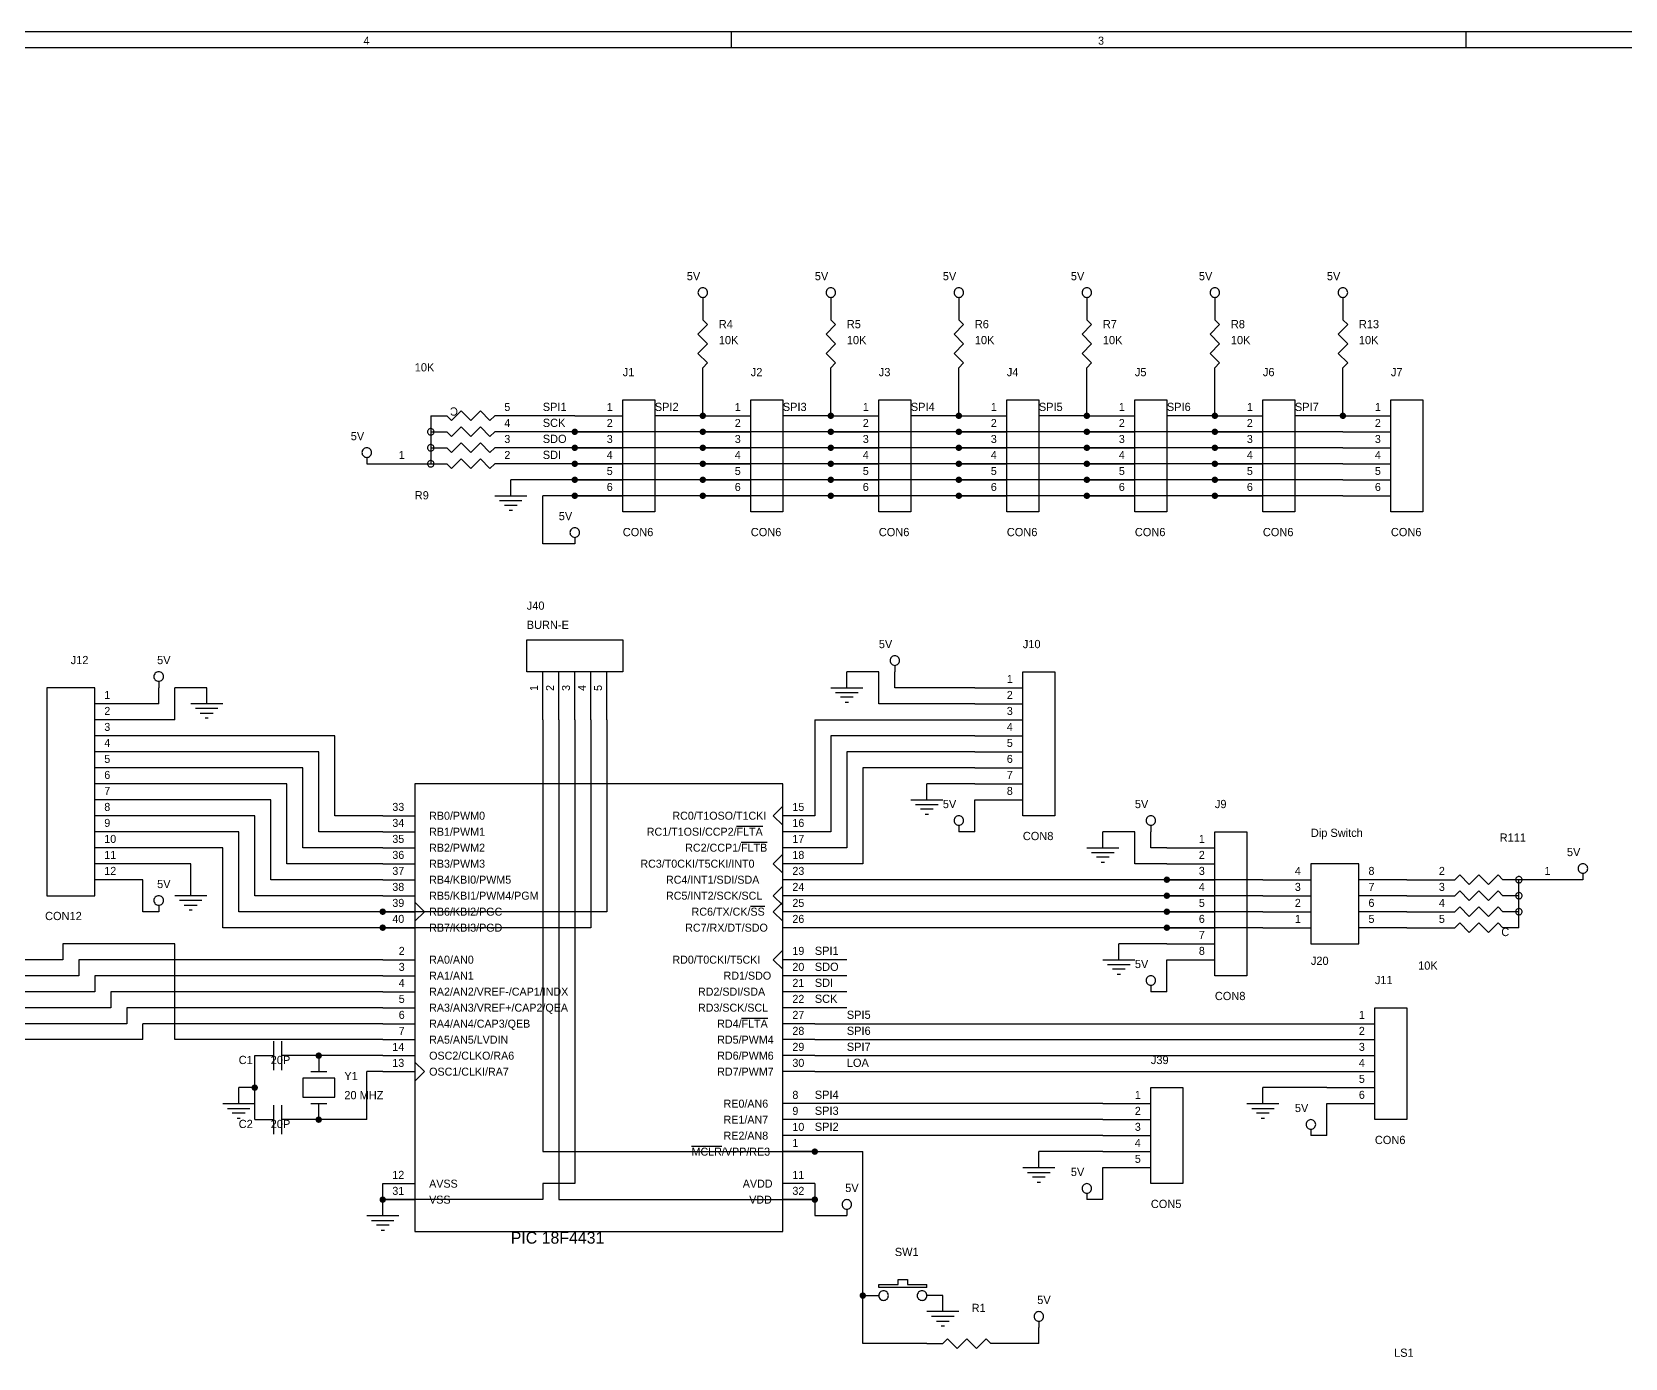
# Model space of a CAD drawing. Extents: x -3 to 591, y 3 to 422.
# Drawn here: x 127.2 to 380.1, y 211.8 to 422.4 of the extents above; entities that cross this region are included whole.
import ezdxf

# ---------------------------------------------------------------- set-up
doc = ezdxf.new("R2010")
doc.units = 0

msp = doc.modelspace()

# ---------------------------------------------------------------- linework, layer by layer
at = {"layer": 'PARTS'}
for p, q in [((233.68, 379.222), (233.68, 376.682)), ((254, 379.222), (254, 376.682)), ((274.32, 379.222), (274.32, 376.682)), ((294.64, 379.222), (294.64, 376.682)), ((314.96, 379.222), (314.96, 376.682)), ((335.28, 379.222), (335.28, 376.682)), ((233.68, 366.522), (233.68, 369.062)), ((254, 366.522), (254, 369.062)), ((274.32, 366.522), (274.32, 369.062)), ((294.64, 366.522), (294.64, 369.062)), ((314.96, 366.522), (314.96, 369.062)), ((335.28, 366.522), (335.28, 369.062)), ((208.28, 361.442), (200.66, 361.442)), ((213.36, 361.442), (220.98, 361.442)), ((233.68, 361.442), (241.3, 361.442)), ((254, 361.442), (261.62, 361.442)), ((274.32, 361.442), (281.94, 361.442)), ((294.64, 361.442), (302.26, 361.442)), ((314.96, 361.442), (322.58, 361.442)), ((335.28, 361.442), (342.9, 361.442)), ((208.28, 358.902), (200.66, 358.902)), ((213.36, 358.902), (220.98, 358.902)), ((233.68, 358.902), (241.3, 358.902)), ((254, 358.902), (261.62, 358.902)), ((274.32, 358.902), (281.94, 358.902)), ((294.64, 358.902), (302.26, 358.902)), ((314.96, 358.902), (322.58, 358.902)), ((335.28, 358.902), (342.9, 358.902)), ((208.28, 356.362), (200.66, 356.362)), ((213.36, 356.362), (220.98, 356.362)), ((233.68, 356.362), (241.3, 356.362)), ((254, 356.362), (261.62, 356.362)), ((274.32, 356.362), (281.94, 356.362)), ((294.64, 356.362), (302.26, 356.362)), ((314.96, 356.362), (322.58, 356.362)), ((335.28, 356.362), (342.9, 356.362)), ((180.34, 353.822), (187.96, 353.822)), ((208.28, 353.822), (200.66, 353.822)), ((213.36, 353.822), (220.98, 353.822)), ((233.68, 353.822), (241.3, 353.822)), ((254, 353.822), (261.62, 353.822)), ((274.32, 353.822), (281.94, 353.822)), ((294.64, 353.822), (302.26, 353.822)), ((314.96, 353.822), (322.58, 353.822)), ((335.28, 353.822), (342.9, 353.822)), ((213.36, 351.282), (220.98, 351.282)), ((233.68, 351.282), (241.3, 351.282)), ((254, 351.282), (261.62, 351.282)), ((274.32, 351.282), (281.94, 351.282)), ((294.64, 351.282), (302.26, 351.282)), ((314.96, 351.282), (322.58, 351.282)), ((335.28, 351.282), (342.9, 351.282)), ((213.36, 348.742), (220.98, 348.742)), ((233.68, 348.742), (241.3, 348.742)), ((254, 348.742), (261.62, 348.742)), ((274.32, 348.742), (281.94, 348.742)), ((294.64, 348.742), (302.26, 348.742)), ((314.96, 348.742), (322.58, 348.742)), ((335.28, 348.742), (342.9, 348.742)), ((208.28, 313.182), (208.28, 320.802)), ((210.82, 313.182), (210.82, 320.802)), ((213.36, 313.182), (213.36, 320.802)), ((215.9, 313.182), (215.9, 320.802)), ((218.44, 313.182), (218.44, 320.802)), ((276.86, 318.262), (284.48, 318.262)), ((144.78, 315.722), (137.16, 315.722)), ((276.86, 315.722), (284.48, 315.722)), ((144.78, 313.182), (137.16, 313.182)), ((276.86, 313.182), (284.48, 313.182)), ((144.78, 310.642), (137.16, 310.642)), ((276.86, 310.642), (284.48, 310.642)), ((144.78, 308.102), (137.16, 308.102)), ((276.86, 308.102), (284.48, 308.102)), ((144.78, 305.562), (137.16, 305.562)), ((276.86, 305.562), (284.48, 305.562)), ((144.78, 303.022), (137.16, 303.022)), ((276.86, 303.022), (284.48, 303.022)), ((144.78, 300.482), (137.16, 300.482)), ((246.38, 299.466), (244.856, 297.942)), ((276.86, 300.482), (284.48, 300.482)), ((144.78, 297.942), (137.16, 297.942)), ((182.88, 297.942), (187.96, 297.942)), ((244.856, 297.942), (246.38, 296.418)), ((251.46, 297.942), (246.38, 297.942)), ((144.78, 295.402), (137.16, 295.402)), ((182.88, 295.402), (187.96, 295.402)), ((251.46, 295.402), (246.38, 295.402)), ((144.78, 292.862), (137.16, 292.862)), ((182.88, 292.862), (187.96, 292.862)), ((246.38, 291.846), (244.856, 290.322)), ((251.46, 292.862), (246.38, 292.862)), ((307.34, 292.862), (314.96, 292.862)), ((144.78, 290.322), (137.16, 290.322)), ((182.88, 290.322), (187.96, 290.322)), ((244.856, 290.322), (246.38, 288.798)), ((251.46, 290.322), (246.38, 290.322)), ((307.34, 290.322), (314.96, 290.322)), ((144.78, 287.782), (137.16, 287.782)), ((182.88, 287.782), (187.96, 287.782)), ((246.38, 286.766), (244.856, 285.242)), ((251.46, 287.782), (246.38, 287.782)), ((307.34, 287.782), (314.96, 287.782)), ((322.58, 287.782), (330.2, 287.782)), ((345.44, 287.782), (337.82, 287.782)), ((345.44, 287.782), (353.06, 287.782)), ((373.38, 287.782), (365.76, 287.782)), ((182.88, 285.242), (187.96, 285.242)), ((187.96, 284.226), (189.484, 282.702)), ((244.856, 285.242), (246.38, 283.718)), ((246.38, 284.226), (244.856, 282.702)), ((251.46, 285.242), (246.38, 285.242)), ((307.34, 285.242), (314.96, 285.242)), ((322.58, 285.242), (330.2, 285.242)), ((345.44, 285.242), (337.82, 285.242)), ((345.44, 285.242), (353.06, 285.242)), ((182.88, 282.702), (187.96, 282.702)), ((189.484, 282.702), (187.96, 281.178)), ((244.856, 282.702), (246.38, 281.178)), ((251.46, 282.702), (246.38, 282.702)), ((307.34, 282.702), (314.96, 282.702)), ((322.58, 282.702), (330.2, 282.702)), ((345.44, 282.702), (337.82, 282.702)), ((345.44, 282.702), (353.06, 282.702)), ((182.88, 280.162), (187.96, 280.162)), ((251.46, 280.162), (246.38, 280.162)), ((307.34, 280.162), (314.96, 280.162)), ((322.58, 280.162), (330.2, 280.162)), ((345.44, 280.162), (337.82, 280.162)), ((345.44, 280.162), (353.06, 280.162)), ((246.38, 276.606), (244.856, 275.082)), ((307.34, 277.622), (314.96, 277.622)), ((182.88, 275.082), (187.96, 275.082)), ((244.856, 275.082), (246.38, 273.558)), ((251.46, 275.082), (246.38, 275.082)), ((307.34, 275.082), (314.96, 275.082)), ((182.88, 272.542), (187.96, 272.542)), ((251.46, 272.542), (246.38, 272.542)), ((182.88, 270.002), (187.96, 270.002)), ((251.46, 270.002), (246.38, 270.002)), ((182.88, 267.462), (187.96, 267.462)), ((251.46, 267.462), (246.38, 267.462)), ((182.88, 264.922), (187.96, 264.922)), ((251.46, 264.922), (246.38, 264.922)), ((332.74, 264.922), (340.36, 264.922)), ((182.88, 262.382), (187.96, 262.382)), ((251.46, 262.382), (246.38, 262.382)), ((332.74, 262.382), (340.36, 262.382)), ((162.56, 259.842), (165.1, 259.842)), ((170.18, 259.842), (167.64, 259.842)), ((172.72, 259.842), (172.72, 257.302)), ((182.88, 259.842), (187.96, 259.842)), ((187.96, 258.826), (189.484, 257.302)), ((251.46, 259.842), (246.38, 259.842)), ((332.74, 259.842), (340.36, 259.842)), ((182.88, 257.302), (187.96, 257.302)), ((189.484, 257.302), (187.96, 255.778)), ((251.46, 257.302), (246.38, 257.302)), ((332.74, 257.302), (340.36, 257.302)), ((332.74, 254.762), (340.36, 254.762)), ((172.72, 249.682), (172.72, 252.222)), ((251.46, 252.222), (246.38, 252.222)), ((297.18, 252.222), (304.8, 252.222)), ((332.74, 252.222), (340.36, 252.222)), ((162.56, 249.682), (165.1, 249.682)), ((170.18, 249.682), (167.64, 249.682)), ((251.46, 249.682), (246.38, 249.682)), ((297.18, 249.682), (304.8, 249.682)), ((251.46, 247.142), (246.38, 247.142)), ((297.18, 247.142), (304.8, 247.142)), ((251.46, 244.602), (246.38, 244.602)), ((297.18, 244.602), (304.8, 244.602)), ((297.18, 242.062), (304.8, 242.062)), ((182.88, 239.522), (187.96, 239.522)), ((251.46, 239.522), (246.38, 239.522)), ((182.88, 236.982), (187.96, 236.982)), ((251.46, 236.982), (246.38, 236.982)), ((259.08, 221.742), (261.62, 221.742)), ((271.78, 221.742), (269.24, 221.742)), ((269.24, 214.122), (271.78, 214.122)), ((281.94, 214.122), (279.4, 214.122))]:
    msp.add_line(p, q, dxfattribs=at)
for points in [[(234.442, 381, 0.0985), (234.384, 381.2916, 0.0985), (234.2188, 381.5388, 0.0985), (233.9716, 381.704, 0.0985), (233.68, 381.762, 0.0985), (233.3884, 381.704, 0.0985), (233.1412, 381.5388, 0.0985), (232.976, 381.2916, 0.0985), (232.918, 381, 0.0985), (232.976, 380.7084, 0.0985), (233.1412, 380.4612, 0.0985), (233.3884, 380.296, 0.0985), (233.68, 380.238, 0.0985), (233.9716, 380.296, 0.0985), (234.2188, 380.4612, 0.0985), (234.384, 380.7084, 0.0985)], [(254.762, 381, 0.0985), (254.704, 381.2916, 0.0985), (254.5388, 381.5388, 0.0985), (254.2916, 381.704, 0.0985), (254, 381.762, 0.0985), (253.7084, 381.704, 0.0985), (253.4612, 381.5388, 0.0985), (253.296, 381.2916, 0.0985), (253.238, 381, 0.0985), (253.296, 380.7084, 0.0985), (253.4612, 380.4612, 0.0985), (253.7084, 380.296, 0.0985), (254, 380.238, 0.0985), (254.2916, 380.296, 0.0985), (254.5388, 380.4612, 0.0985), (254.704, 380.7084, 0.0985)], [(275.082, 381, 0.0985), (275.024, 381.2916, 0.0985), (274.8588, 381.5388, 0.0985), (274.6116, 381.704, 0.0985), (274.32, 381.762, 0.0985), (274.0284, 381.704, 0.0985), (273.7812, 381.5388, 0.0985), (273.616, 381.2916, 0.0985), (273.558, 381, 0.0985), (273.616, 380.7084, 0.0985), (273.7812, 380.4612, 0.0985), (274.0284, 380.296, 0.0985), (274.32, 380.238, 0.0985), (274.6116, 380.296, 0.0985), (274.8588, 380.4612, 0.0985), (275.024, 380.7084, 0.0985)], [(295.402, 381, 0.0985), (295.344, 381.2916, 0.0985), (295.1788, 381.5388, 0.0985), (294.9316, 381.704, 0.0985), (294.64, 381.762, 0.0985), (294.3484, 381.704, 0.0985), (294.1012, 381.5388, 0.0985), (293.936, 381.2916, 0.0985), (293.878, 381, 0.0985), (293.936, 380.7084, 0.0985), (294.1012, 380.4612, 0.0985), (294.3484, 380.296, 0.0985), (294.64, 380.238, 0.0985), (294.9316, 380.296, 0.0985), (295.1788, 380.4612, 0.0985), (295.344, 380.7084, 0.0985)], [(315.722, 381, 0.0985), (315.664, 381.2916, 0.0985), (315.4988, 381.5388, 0.0985), (315.2516, 381.704, 0.0985), (314.96, 381.762, 0.0985), (314.6684, 381.704, 0.0985), (314.4212, 381.5388, 0.0985), (314.256, 381.2916, 0.0985), (314.198, 381, 0.0985), (314.256, 380.7084, 0.0985), (314.4212, 380.4612, 0.0985), (314.6684, 380.296, 0.0985), (314.96, 380.238, 0.0985), (315.2516, 380.296, 0.0985), (315.4988, 380.4612, 0.0985), (315.664, 380.7084, 0.0985)], [(336.042, 381, 0.0985), (335.984, 381.2916, 0.0985), (335.8188, 381.5388, 0.0985), (335.5716, 381.704, 0.0985), (335.28, 381.762, 0.0985), (334.9884, 381.704, 0.0985), (334.7412, 381.5388, 0.0985), (334.576, 381.2916, 0.0985), (334.518, 381, 0.0985), (334.576, 380.7084, 0.0985), (334.7412, 380.4612, 0.0985), (334.9884, 380.296, 0.0985), (335.28, 380.238, 0.0985), (335.5716, 380.296, 0.0985), (335.8188, 380.4612, 0.0985), (335.984, 380.7084, 0.0985)], [(191.008, 358.902, 0.0985), (190.9693, 359.0964, 0.0985), (190.8592, 359.2612, 0.0985), (190.6944, 359.3713, 0.0985), (190.5, 359.41, 0.0985), (190.3056, 359.3713, 0.0985), (190.1408, 359.2612, 0.0985), (190.0307, 359.0964, 0.0985), (189.992, 358.902, 0.0985), (190.0307, 358.7076, 0.0985), (190.1408, 358.5428, 0.0985), (190.3056, 358.4327, 0.0985), (190.5, 358.394, 0.0985), (190.6944, 358.4327, 0.0985), (190.8592, 358.5428, 0.0985), (190.9693, 358.7076, 0.0985)], [(191.008, 356.362, 0.0985), (190.9693, 356.5564, 0.0985), (190.8592, 356.7212, 0.0985), (190.6944, 356.8313, 0.0985), (190.5, 356.87, 0.0985), (190.3056, 356.8313, 0.0985), (190.1408, 356.7212, 0.0985), (190.0307, 356.5564, 0.0985), (189.992, 356.362, 0.0985), (190.0307, 356.1676, 0.0985), (190.1408, 356.0028, 0.0985), (190.3056, 355.8927, 0.0985), (190.5, 355.854, 0.0985), (190.6944, 355.8927, 0.0985), (190.8592, 356.0028, 0.0985), (190.9693, 356.1676, 0.0985)], [(181.102, 355.6, 0.0985), (181.044, 355.8916, 0.0985), (180.8788, 356.1388, 0.0985), (180.6316, 356.304, 0.0985), (180.34, 356.362, 0.0985), (180.0484, 356.304, 0.0985), (179.8012, 356.1388, 0.0985), (179.636, 355.8916, 0.0985), (179.578, 355.6, 0.0985), (179.636, 355.3084, 0.0985), (179.8012, 355.0612, 0.0985), (180.0484, 354.896, 0.0985), (180.34, 354.838, 0.0985), (180.6316, 354.896, 0.0985), (180.8788, 355.0612, 0.0985), (181.044, 355.3084, 0.0985)], [(191.008, 353.822, 0.0985), (190.9693, 354.0164, 0.0985), (190.8592, 354.1812, 0.0985), (190.6944, 354.2913, 0.0985), (190.5, 354.33, 0.0985), (190.3056, 354.2913, 0.0985), (190.1408, 354.1812, 0.0985), (190.0307, 354.0164, 0.0985), (189.992, 353.822, 0.0985), (190.0307, 353.6276, 0.0985), (190.1408, 353.4628, 0.0985), (190.3056, 353.3527, 0.0985), (190.5, 353.314, 0.0985), (190.6944, 353.3527, 0.0985), (190.8592, 353.4628, 0.0985), (190.9693, 353.6276, 0.0985)], [(214.122, 342.9, 0.0985), (214.064, 343.1916, 0.0985), (213.8988, 343.4388, 0.0985), (213.6516, 343.604, 0.0985), (213.36, 343.662, 0.0985), (213.0684, 343.604, 0.0985), (212.8212, 343.4388, 0.0985), (212.656, 343.1916, 0.0985), (212.598, 342.9, 0.0985), (212.656, 342.6084, 0.0985), (212.8212, 342.3612, 0.0985), (213.0684, 342.196, 0.0985), (213.36, 342.138, 0.0985), (213.6516, 342.196, 0.0985), (213.8988, 342.3612, 0.0985), (214.064, 342.6084, 0.0985)], [(264.922, 322.58, 0.0985), (264.864, 322.8716, 0.0985), (264.6988, 323.1188, 0.0985), (264.4516, 323.284, 0.0985), (264.16, 323.342, 0.0985), (263.8684, 323.284, 0.0985), (263.6212, 323.1188, 0.0985), (263.456, 322.8716, 0.0985), (263.398, 322.58, 0.0985), (263.456, 322.2884, 0.0985), (263.6212, 322.0412, 0.0985), (263.8684, 321.876, 0.0985), (264.16, 321.818, 0.0985), (264.4516, 321.876, 0.0985), (264.6988, 322.0412, 0.0985), (264.864, 322.2884, 0.0985)], [(148.082, 320.04, 0.0985), (148.024, 320.3316, 0.0985), (147.8588, 320.5788, 0.0985), (147.6116, 320.744, 0.0985), (147.32, 320.802, 0.0985), (147.0284, 320.744, 0.0985), (146.7812, 320.5788, 0.0985), (146.616, 320.3316, 0.0985), (146.558, 320.04, 0.0985), (146.616, 319.7484, 0.0985), (146.7812, 319.5012, 0.0985), (147.0284, 319.336, 0.0985), (147.32, 319.278, 0.0985), (147.6116, 319.336, 0.0985), (147.8588, 319.5012, 0.0985), (148.024, 319.7484, 0.0985)], [(275.082, 297.18, 0.0985), (275.024, 297.4716, 0.0985), (274.8588, 297.7188, 0.0985), (274.6116, 297.884, 0.0985), (274.32, 297.942, 0.0985), (274.0284, 297.884, 0.0985), (273.7812, 297.7188, 0.0985), (273.616, 297.4716, 0.0985), (273.558, 297.18, 0.0985), (273.616, 296.8884, 0.0985), (273.7812, 296.6412, 0.0985), (274.0284, 296.476, 0.0985), (274.32, 296.418, 0.0985), (274.6116, 296.476, 0.0985), (274.8588, 296.6412, 0.0985), (275.024, 296.8884, 0.0985)], [(305.562, 297.18, 0.0985), (305.504, 297.4716, 0.0985), (305.3388, 297.7188, 0.0985), (305.0916, 297.884, 0.0985), (304.8, 297.942, 0.0985), (304.5084, 297.884, 0.0985), (304.2612, 297.7188, 0.0985), (304.096, 297.4716, 0.0985), (304.038, 297.18, 0.0985), (304.096, 296.8884, 0.0985), (304.2612, 296.6412, 0.0985), (304.5084, 296.476, 0.0985), (304.8, 296.418, 0.0985), (305.0916, 296.476, 0.0985), (305.3388, 296.6412, 0.0985), (305.504, 296.8884, 0.0985)], [(374.142, 289.56, 0.0985), (374.084, 289.8516, 0.0985), (373.9188, 290.0988, 0.0985), (373.6716, 290.264, 0.0985), (373.38, 290.322, 0.0985), (373.0884, 290.264, 0.0985), (372.8412, 290.0988, 0.0985), (372.676, 289.8516, 0.0985), (372.618, 289.56, 0.0985), (372.676, 289.2684, 0.0985), (372.8412, 289.0212, 0.0985), (373.0884, 288.856, 0.0985), (373.38, 288.798, 0.0985), (373.6716, 288.856, 0.0985), (373.9188, 289.0212, 0.0985), (374.084, 289.2684, 0.0985)], [(363.728, 287.782, 0.0985), (363.6893, 287.9764, 0.0985), (363.5792, 288.1412, 0.0985), (363.4144, 288.2513, 0.0985), (363.22, 288.29, 0.0985), (363.0256, 288.2513, 0.0985), (362.8608, 288.1412, 0.0985), (362.7507, 287.9764, 0.0985), (362.712, 287.782, 0.0985), (362.7507, 287.5876, 0.0985), (362.8608, 287.4228, 0.0985), (363.0256, 287.3127, 0.0985), (363.22, 287.274, 0.0985), (363.4144, 287.3127, 0.0985), (363.5792, 287.4228, 0.0985), (363.6893, 287.5876, 0.0985)], [(148.082, 284.48, 0.0985), (148.024, 284.7716, 0.0985), (147.8588, 285.0188, 0.0985), (147.6116, 285.184, 0.0985), (147.32, 285.242, 0.0985), (147.0284, 285.184, 0.0985), (146.7812, 285.0188, 0.0985), (146.616, 284.7716, 0.0985), (146.558, 284.48, 0.0985), (146.616, 284.1884, 0.0985), (146.7812, 283.9412, 0.0985), (147.0284, 283.776, 0.0985), (147.32, 283.718, 0.0985), (147.6116, 283.776, 0.0985), (147.8588, 283.9412, 0.0985), (148.024, 284.1884, 0.0985)], [(363.728, 285.242, 0.0985), (363.6893, 285.4364, 0.0985), (363.5792, 285.6012, 0.0985), (363.4144, 285.7113, 0.0985), (363.22, 285.75, 0.0985), (363.0256, 285.7113, 0.0985), (362.8608, 285.6012, 0.0985), (362.7507, 285.4364, 0.0985), (362.712, 285.242, 0.0985), (362.7507, 285.0476, 0.0985), (362.8608, 284.8828, 0.0985), (363.0256, 284.7727, 0.0985), (363.22, 284.734, 0.0985), (363.4144, 284.7727, 0.0985), (363.5792, 284.8828, 0.0985), (363.6893, 285.0476, 0.0985)], [(363.728, 282.702, 0.0985), (363.6893, 282.8964, 0.0985), (363.5792, 283.0612, 0.0985), (363.4144, 283.1713, 0.0985), (363.22, 283.21, 0.0985), (363.0256, 283.1713, 0.0985), (362.8608, 283.0612, 0.0985), (362.7507, 282.8964, 0.0985), (362.712, 282.702, 0.0985), (362.7507, 282.5076, 0.0985), (362.8608, 282.3428, 0.0985), (363.0256, 282.2327, 0.0985), (363.22, 282.194, 0.0985), (363.4144, 282.2327, 0.0985), (363.5792, 282.3428, 0.0985), (363.6893, 282.5076, 0.0985)], [(305.562, 271.78, 0.0985), (305.504, 272.0716, 0.0985), (305.3388, 272.3188, 0.0985), (305.0916, 272.484, 0.0985), (304.8, 272.542, 0.0985), (304.5084, 272.484, 0.0985), (304.2612, 272.3188, 0.0985), (304.096, 272.0716, 0.0985), (304.038, 271.78, 0.0985), (304.096, 271.4884, 0.0985), (304.2612, 271.2412, 0.0985), (304.5084, 271.076, 0.0985), (304.8, 271.018, 0.0985), (305.0916, 271.076, 0.0985), (305.3388, 271.2412, 0.0985), (305.504, 271.4884, 0.0985)], [(330.962, 248.92, 0.0985), (330.904, 249.2116, 0.0985), (330.7388, 249.4588, 0.0985), (330.4916, 249.624, 0.0985), (330.2, 249.682, 0.0985), (329.9084, 249.624, 0.0985), (329.6612, 249.4588, 0.0985), (329.496, 249.2116, 0.0985), (329.438, 248.92, 0.0985), (329.496, 248.6284, 0.0985), (329.6612, 248.3812, 0.0985), (329.9084, 248.216, 0.0985), (330.2, 248.158, 0.0985), (330.4916, 248.216, 0.0985), (330.7388, 248.3812, 0.0985), (330.904, 248.6284, 0.0985)], [(295.402, 238.76, 0.0985), (295.344, 239.0516, 0.0985), (295.1788, 239.2988, 0.0985), (294.9316, 239.464, 0.0985), (294.64, 239.522, 0.0985), (294.3484, 239.464, 0.0985), (294.1012, 239.2988, 0.0985), (293.936, 239.0516, 0.0985), (293.878, 238.76, 0.0985), (293.936, 238.4684, 0.0985), (294.1012, 238.2212, 0.0985), (294.3484, 238.056, 0.0985), (294.64, 237.998, 0.0985), (294.9316, 238.056, 0.0985), (295.1788, 238.2212, 0.0985), (295.344, 238.4684, 0.0985)], [(257.302, 236.22, 0.0985), (257.244, 236.5116, 0.0985), (257.0788, 236.7588, 0.0985), (256.8316, 236.924, 0.0985), (256.54, 236.982, 0.0985), (256.2484, 236.924, 0.0985), (256.0012, 236.7588, 0.0985), (255.836, 236.5116, 0.0985), (255.778, 236.22, 0.0985), (255.836, 235.9284, 0.0985), (256.0012, 235.6812, 0.0985), (256.2484, 235.516, 0.0985), (256.54, 235.458, 0.0985), (256.8316, 235.516, 0.0985), (257.0788, 235.6812, 0.0985), (257.244, 235.9284, 0.0985)], [(263.144, 221.742, 0.0985), (263.086, 222.0336, 0.0985), (262.9208, 222.2808, 0.0985), (262.6736, 222.446, 0.0985), (262.382, 222.504, 0.0985), (262.0904, 222.446, 0.0985), (261.8432, 222.2808, 0.0985), (261.678, 222.0336, 0.0985), (261.62, 221.742, 0.0985), (261.678, 221.4504, 0.0985), (261.8432, 221.2032, 0.0985), (262.0904, 221.038, 0.0985), (262.382, 220.98, 0.0985), (262.6736, 221.038, 0.0985), (262.9208, 221.2032, 0.0985), (263.086, 221.4504, 0.0985)], [(269.24, 221.742, 0.0985), (269.182, 222.0336, 0.0985), (269.0168, 222.2808, 0.0985), (268.7696, 222.446, 0.0985), (268.478, 222.504, 0.0985), (268.1864, 222.446, 0.0985), (267.9392, 222.2808, 0.0985), (267.774, 222.0336, 0.0985), (267.716, 221.742, 0.0985), (267.774, 221.4504, 0.0985), (267.9392, 221.2032, 0.0985), (268.1864, 221.038, 0.0985), (268.478, 220.98, 0.0985), (268.7696, 221.038, 0.0985), (269.0168, 221.2032, 0.0985), (269.182, 221.4504, 0.0985)], [(287.782, 218.44, 0.0985), (287.724, 218.7316, 0.0985), (287.5588, 218.9788, 0.0985), (287.3116, 219.144, 0.0985), (287.02, 219.202, 0.0985), (286.7284, 219.144, 0.0985), (286.4812, 218.9788, 0.0985), (286.316, 218.7316, 0.0985), (286.258, 218.44, 0.0985), (286.316, 218.1484, 0.0985), (286.4812, 217.9012, 0.0985), (286.7284, 217.736, 0.0985), (287.02, 217.678, 0.0985), (287.3116, 217.736, 0.0985), (287.5588, 217.9012, 0.0985), (287.724, 218.1484, 0.0985)]]:
    msp.add_lwpolyline(points, format="xyb", close=True, dxfattribs=at)
for points in [[(233.68, 380.238), (233.68, 379.222)], [(254, 380.238), (254, 379.222)], [(274.32, 380.238), (274.32, 379.222)], [(294.64, 380.238), (294.64, 379.222)], [(314.96, 380.238), (314.96, 379.222)], [(335.28, 380.238), (335.28, 379.222)], [(234.442, 375.92), (232.918, 374.396)], [(232.918, 374.396), (234.442, 372.872)], [(233.68, 376.682), (234.442, 375.92)], [(254.762, 375.92), (253.238, 374.396)], [(253.238, 374.396), (254.762, 372.872)], [(254, 376.682), (254.762, 375.92)], [(275.082, 375.92), (273.558, 374.396)], [(273.558, 374.396), (275.082, 372.872)], [(274.32, 376.682), (275.082, 375.92)], [(295.402, 375.92), (293.878, 374.396)], [(293.878, 374.396), (295.402, 372.872)], [(294.64, 376.682), (295.402, 375.92)], [(315.722, 375.92), (314.198, 374.396)], [(314.198, 374.396), (315.722, 372.872)], [(314.96, 376.682), (315.722, 375.92)], [(336.042, 375.92), (334.518, 374.396)], [(334.518, 374.396), (336.042, 372.872)], [(335.28, 376.682), (336.042, 375.92)], [(234.442, 372.872), (232.918, 371.348)], [(254.762, 372.872), (253.238, 371.348)], [(275.082, 372.872), (273.558, 371.348)], [(295.402, 372.872), (293.878, 371.348)], [(315.722, 372.872), (314.198, 371.348)], [(336.042, 372.872), (334.518, 371.348)], [(232.918, 371.348), (234.442, 369.824)], [(234.442, 369.824), (233.68, 369.062)], [(253.238, 371.348), (254.762, 369.824)], [(254.762, 369.824), (254, 369.062)], [(273.558, 371.348), (275.082, 369.824)], [(275.082, 369.824), (274.32, 369.062)], [(293.878, 371.348), (295.402, 369.824)], [(295.402, 369.824), (294.64, 369.062)], [(314.198, 371.348), (315.722, 369.824)], [(315.722, 369.824), (314.96, 369.062)], [(334.518, 371.348), (336.042, 369.824)], [(336.042, 369.824), (335.28, 369.062)], [(193.802, 360.68), (195.326, 362.204)], [(195.326, 362.204), (196.85, 360.68)], [(196.85, 360.68), (198.374, 362.204)], [(198.374, 362.204), (199.898, 360.68)], [(190.5, 361.442), (193.04, 361.442)], [(190.5, 361.442), (190.5, 353.822)], [(193.04, 361.442), (193.802, 360.68)], [(193.802, 358.14), (195.326, 359.664)], [(195.326, 359.664), (196.85, 358.14)], [(196.85, 358.14), (198.374, 359.664)], [(198.374, 359.664), (199.898, 358.14)], [(199.898, 360.68), (200.66, 361.442)], [(190.5, 358.902), (193.04, 358.902)], [(193.04, 358.902), (193.802, 358.14)], [(193.802, 355.6), (195.326, 357.124)], [(195.326, 357.124), (196.85, 355.6)], [(196.85, 355.6), (198.374, 357.124)], [(198.374, 357.124), (199.898, 355.6)], [(199.898, 358.14), (200.66, 358.902)], [(180.34, 354.838), (180.34, 353.822)], [(190.5, 356.362), (193.04, 356.362)], [(193.04, 356.362), (193.802, 355.6)], [(193.802, 353.06), (195.326, 354.584)], [(195.326, 354.584), (196.85, 353.06)], [(196.85, 353.06), (198.374, 354.584)], [(198.374, 354.584), (199.898, 353.06)], [(199.898, 355.6), (200.66, 356.362)], [(187.96, 353.822), (190.5, 353.822)], [(190.5, 353.822), (193.04, 353.822)], [(193.04, 353.822), (193.802, 353.06)], [(199.898, 353.06), (200.66, 353.822)], [(200.66, 348.742), (205.74, 348.742)], [(201.422, 347.98), (204.978, 347.98)], [(204.216, 347.218), (202.184, 347.218)], [(202.946, 346.456), (203.454, 346.456)], [(213.36, 342.138), (213.36, 341.122)], [(264.16, 321.818), (264.16, 320.802)], [(147.32, 319.278), (147.32, 318.262)], [(254, 318.262), (259.08, 318.262)], [(254.762, 317.5), (258.318, 317.5)], [(257.556, 316.738), (255.524, 316.738)], [(157.48, 315.722), (152.4, 315.722)], [(156.718, 314.96), (153.162, 314.96)], [(153.924, 314.198), (155.956, 314.198)], [(256.286, 315.976), (256.794, 315.976)], [(155.194, 313.436), (154.686, 313.436)], [(266.7, 300.482), (271.78, 300.482)], [(267.462, 299.72), (271.018, 299.72)], [(270.256, 298.958), (268.224, 298.958)], [(268.986, 298.196), (269.494, 298.196)], [(274.32, 296.418), (274.32, 295.402)], [(304.8, 296.418), (304.8, 295.402)], [(294.64, 292.862), (299.72, 292.862)], [(295.402, 292.1), (298.958, 292.1)], [(298.196, 291.338), (296.164, 291.338)], [(296.926, 290.576), (297.434, 290.576)], [(353.822, 288.544), (353.06, 287.782)], [(355.346, 287.02), (353.822, 288.544)], [(356.87, 288.544), (355.346, 287.02)], [(358.394, 287.02), (356.87, 288.544)], [(359.918, 288.544), (358.394, 287.02)], [(360.68, 287.782), (359.918, 288.544)], [(373.38, 288.798), (373.38, 287.782)], [(353.822, 286.004), (353.06, 285.242)], [(355.346, 284.48), (353.822, 286.004)], [(356.87, 286.004), (355.346, 284.48)], [(358.394, 284.48), (356.87, 286.004)], [(359.918, 286.004), (358.394, 284.48)], [(360.68, 285.242), (359.918, 286.004)], [(363.22, 287.782), (360.68, 287.782)], [(363.22, 280.162), (363.22, 287.782)], [(365.76, 287.782), (363.22, 287.782)], [(147.32, 283.718), (147.32, 282.702)], [(154.94, 285.242), (149.86, 285.242)], [(154.178, 284.48), (150.622, 284.48)], [(151.384, 283.718), (153.416, 283.718)], [(353.822, 283.464), (353.06, 282.702)], [(355.346, 281.94), (353.822, 283.464)], [(356.87, 283.464), (355.346, 281.94)], [(358.394, 281.94), (356.87, 283.464)], [(359.918, 283.464), (358.394, 281.94)], [(360.68, 282.702), (359.918, 283.464)], [(363.22, 285.242), (360.68, 285.242)], [(152.654, 282.956), (152.146, 282.956)], [(353.822, 280.924), (353.06, 280.162)], [(355.346, 279.4), (353.822, 280.924)], [(356.87, 280.924), (355.346, 279.4)], [(358.394, 279.4), (356.87, 280.924)], [(359.918, 280.924), (358.394, 279.4)], [(360.68, 280.162), (359.918, 280.924)], [(363.22, 282.702), (360.68, 282.702)], [(363.22, 280.162), (360.68, 280.162)], [(297.18, 275.082), (302.26, 275.082)], [(297.942, 274.32), (301.498, 274.32)], [(300.736, 273.558), (298.704, 273.558)], [(299.466, 272.796), (299.974, 272.796)], [(304.8, 271.018), (304.8, 270.002)], [(165.608, 257.556), (165.608, 262.128)], [(166.878, 257.556), (166.878, 262.128)], [(165.1, 259.842), (165.608, 259.842)], [(167.64, 259.842), (166.878, 259.842)], [(175.26, 256.286), (170.18, 256.286)], [(170.18, 256.286), (170.18, 253.238)], [(171.45, 257.302), (173.99, 257.302)], [(175.26, 253.238), (175.26, 256.286)], [(170.18, 253.238), (175.26, 253.238)], [(157.48, 252.222), (162.56, 252.222)], [(158.242, 251.46), (161.798, 251.46)], [(161.036, 250.698), (159.004, 250.698)], [(165.608, 247.396), (165.608, 251.968)], [(166.878, 247.396), (166.878, 251.968)], [(171.45, 252.222), (173.99, 252.222)], [(320.04, 252.222), (325.12, 252.222)], [(320.802, 251.46), (324.358, 251.46)], [(323.596, 250.698), (321.564, 250.698)], [(159.766, 249.936), (160.274, 249.936)], [(165.1, 249.682), (165.608, 249.682)], [(167.64, 249.682), (166.878, 249.682)], [(322.326, 249.936), (322.834, 249.936)], [(330.2, 248.158), (330.2, 247.142)], [(284.48, 242.062), (289.56, 242.062)], [(285.242, 241.3), (288.798, 241.3)], [(288.036, 240.538), (286.004, 240.538)], [(286.766, 239.776), (287.274, 239.776)], [(294.64, 237.998), (294.64, 236.982)], [(256.54, 235.458), (256.54, 234.442)], [(180.34, 234.442), (185.42, 234.442)], [(181.102, 233.68), (184.658, 233.68)], [(183.896, 232.918), (181.864, 232.918)], [(182.626, 232.156), (183.134, 232.156)], [(261.62, 223.012), (261.62, 223.52)], [(261.62, 223.52), (264.668, 223.52)], [(269.24, 223.012), (261.62, 223.012)], [(264.668, 223.52), (264.668, 224.282)], [(264.668, 224.282), (266.192, 224.282)], [(266.192, 224.282), (266.192, 223.52)], [(266.192, 223.52), (269.24, 223.52)], [(269.24, 223.012), (269.24, 223.52)], [(274.32, 219.202), (269.24, 219.202)], [(273.558, 218.44), (270.002, 218.44)], [(270.764, 217.678), (272.796, 217.678)], [(287.02, 217.678), (287.02, 216.662)], [(272.034, 216.916), (271.526, 216.916)], [(272.542, 214.884), (271.78, 214.122)], [(274.066, 213.36), (272.542, 214.884)], [(275.59, 214.884), (274.066, 213.36)], [(277.114, 213.36), (275.59, 214.884)], [(278.638, 214.884), (277.114, 213.36)], [(279.4, 214.122), (278.638, 214.884)]]:
    msp.add_lwpolyline(points, dxfattribs=at)
for points in [[(220.98, 363.982), (226.06, 363.982), (226.06, 346.202), (220.98, 346.202)], [(241.3, 363.982), (246.38, 363.982), (246.38, 346.202), (241.3, 346.202)], [(261.62, 363.982), (266.7, 363.982), (266.7, 346.202), (261.62, 346.202)], [(281.94, 363.982), (287.02, 363.982), (287.02, 346.202), (281.94, 346.202)], [(302.26, 363.982), (307.34, 363.982), (307.34, 346.202), (302.26, 346.202)], [(322.58, 363.982), (327.66, 363.982), (327.66, 346.202), (322.58, 346.202)], [(342.9, 363.982), (347.98, 363.982), (347.98, 346.202), (342.9, 346.202)], [(205.74, 320.802), (205.74, 325.882), (220.98, 325.882), (220.98, 320.802)], [(284.48, 320.802), (289.56, 320.802), (289.56, 297.942), (284.48, 297.942)], [(137.16, 318.262), (129.54, 318.262), (129.54, 285.242), (137.16, 285.242)], [(187.96, 231.902), (246.38, 231.902), (246.38, 303.022), (187.96, 303.022)], [(314.96, 295.402), (320.04, 295.402), (320.04, 272.542), (314.96, 272.542)], [(330.2, 277.622), (337.82, 277.622), (337.82, 290.322), (330.2, 290.322)], [(340.36, 267.462), (345.44, 267.462), (345.44, 249.682), (340.36, 249.682)], [(304.8, 254.762), (309.88, 254.762), (309.88, 239.522), (304.8, 239.522)]]:
    msp.add_lwpolyline(points, close=True, dxfattribs=at)
at = {"layer": 'TITLE'}
for points in [[(-2.54, 2.54), (591.312, 2.54), (591.312, 422.402), (-2.54, 422.402)], [(0, 5.08), (588.772, 5.08), (588.772, 419.862), (0, 419.862)]]:
    msp.add_lwpolyline(points, close=True, dxfattribs=at)
for points in [[(238.252, 419.862), (238.252, 422.402)], [(354.838, 419.862), (354.838, 422.402)]]:
    msp.add_lwpolyline(points, dxfattribs=at)
at = {"layer": 'WIRE'}
for points in [[(233.68, 361.442), (233.68, 366.522)], [(254, 361.442), (254, 366.522)], [(274.32, 361.442), (274.32, 366.522)], [(294.64, 361.442), (294.64, 366.522)], [(314.96, 361.442), (314.96, 366.522)], [(335.28, 361.442), (335.28, 366.522)], [(213.36, 361.442), (208.28, 361.442)], [(233.68, 361.442), (226.06, 361.442)], [(254, 361.442), (246.38, 361.442)], [(274.32, 361.442), (266.7, 361.442)], [(294.64, 361.442), (287.02, 361.442)], [(314.96, 361.442), (307.34, 361.442)], [(335.28, 361.442), (327.66, 361.442)], [(213.36, 358.902), (208.28, 358.902)], [(233.68, 358.902), (213.36, 358.902)], [(254, 358.902), (233.68, 358.902)], [(274.32, 358.902), (254, 358.902)], [(294.64, 358.902), (274.32, 358.902)], [(314.96, 358.902), (294.64, 358.902)], [(335.28, 358.902), (314.96, 358.902)], [(213.36, 356.362), (208.28, 356.362)], [(233.68, 356.362), (213.36, 356.362)], [(254, 356.362), (233.68, 356.362)], [(274.32, 356.362), (254, 356.362)], [(294.64, 356.362), (274.32, 356.362)], [(314.96, 356.362), (294.64, 356.362)], [(335.28, 356.362), (314.96, 356.362)], [(213.36, 353.822), (208.28, 353.822)], [(233.68, 353.822), (213.36, 353.822)], [(254, 353.822), (233.68, 353.822)], [(274.32, 353.822), (254, 353.822)], [(294.64, 353.822), (274.32, 353.822)], [(314.96, 353.822), (294.64, 353.822)], [(335.28, 353.822), (314.96, 353.822)], [(213.36, 351.282), (203.2, 351.282)], [(203.2, 348.742), (203.2, 351.282)], [(233.68, 351.282), (213.36, 351.282)], [(254, 351.282), (233.68, 351.282)], [(274.32, 351.282), (254, 351.282)], [(294.64, 351.282), (274.32, 351.282)], [(314.96, 351.282), (294.64, 351.282)], [(335.28, 351.282), (314.96, 351.282)], [(213.36, 348.742), (208.28, 348.742)], [(208.28, 341.122), (208.28, 348.742)], [(233.68, 348.742), (213.36, 348.742)], [(254, 348.742), (233.68, 348.742)], [(274.32, 348.742), (254, 348.742)], [(294.64, 348.742), (274.32, 348.742)], [(314.96, 348.742), (294.64, 348.742)], [(335.28, 348.742), (314.96, 348.742)], [(213.36, 341.122), (208.28, 341.122)], [(256.54, 318.262), (256.54, 320.802)], [(261.62, 320.802), (256.54, 320.802)], [(261.62, 315.722), (261.62, 320.802)], [(264.16, 318.262), (264.16, 320.802)], [(147.32, 315.722), (147.32, 318.262)], [(154.94, 318.262), (149.86, 318.262)], [(149.86, 313.182), (149.86, 318.262)], [(154.94, 315.722), (154.94, 318.262)], [(276.86, 318.262), (264.16, 318.262)], [(147.32, 315.722), (144.78, 315.722)], [(276.86, 315.722), (261.62, 315.722)], [(149.86, 313.182), (144.78, 313.182)], [(208.28, 313.182), (208.28, 244.602)], [(210.82, 313.182), (210.82, 236.982)], [(213.36, 313.182), (213.36, 239.522)], [(215.9, 313.182), (215.9, 280.162)], [(218.44, 313.182), (218.44, 282.702)], [(251.46, 313.182), (251.46, 297.942)], [(251.46, 313.182), (276.86, 313.182)], [(175.26, 310.642), (144.78, 310.642)], [(175.26, 297.942), (175.26, 310.642)], [(254, 310.642), (254, 295.402)], [(276.86, 310.642), (254, 310.642)], [(172.72, 308.102), (144.78, 308.102)], [(172.72, 295.402), (172.72, 308.102)], [(256.54, 308.102), (256.54, 292.862)], [(276.86, 308.102), (256.54, 308.102)], [(170.18, 305.562), (144.78, 305.562)], [(170.18, 292.862), (170.18, 305.562)], [(259.08, 305.562), (259.08, 290.322)], [(276.86, 305.562), (259.08, 305.562)], [(167.64, 303.022), (144.78, 303.022)], [(167.64, 290.322), (167.64, 303.022)], [(269.24, 300.482), (269.24, 303.022)], [(276.86, 303.022), (269.24, 303.022)], [(165.1, 300.482), (144.78, 300.482)], [(165.1, 287.782), (165.1, 300.482)], [(276.86, 295.402), (276.86, 300.482)], [(162.56, 297.942), (144.78, 297.942)], [(162.56, 285.242), (162.56, 297.942)], [(182.88, 297.942), (175.26, 297.942)], [(160.02, 295.402), (144.78, 295.402)], [(160.02, 282.702), (160.02, 295.402)], [(182.88, 295.402), (172.72, 295.402)], [(254, 295.402), (251.46, 295.402)], [(276.86, 295.402), (274.32, 295.402)], [(297.18, 292.862), (297.18, 295.402)], [(302.26, 295.402), (297.18, 295.402)], [(302.26, 290.322), (302.26, 295.402)], [(304.8, 292.862), (304.8, 295.402)], [(157.48, 292.862), (144.78, 292.862)], [(157.48, 280.162), (157.48, 292.862)], [(182.88, 292.862), (170.18, 292.862)], [(256.54, 292.862), (251.46, 292.862)], [(307.34, 292.862), (304.8, 292.862)], [(152.4, 290.322), (144.78, 290.322)], [(152.4, 285.242), (152.4, 290.322)], [(182.88, 290.322), (167.64, 290.322)], [(259.08, 290.322), (251.46, 290.322)], [(307.34, 290.322), (302.26, 290.322)], [(144.78, 282.702), (144.78, 287.782)], [(182.88, 287.782), (165.1, 287.782)], [(307.34, 287.782), (251.46, 287.782)], [(322.58, 287.782), (307.34, 287.782)], [(182.88, 285.242), (162.56, 285.242)], [(307.34, 285.242), (251.46, 285.242)], [(322.58, 285.242), (307.34, 285.242)], [(147.32, 282.702), (144.78, 282.702)], [(182.88, 282.702), (160.02, 282.702)], [(218.44, 282.702), (182.88, 282.702)], [(307.34, 282.702), (251.46, 282.702)], [(322.58, 282.702), (307.34, 282.702)], [(182.88, 280.162), (157.48, 280.162)], [(215.9, 280.162), (182.88, 280.162)], [(307.34, 280.162), (251.46, 280.162)], [(322.58, 280.162), (307.34, 280.162)], [(149.86, 277.622), (132.08, 277.622)], [(132.08, 277.622), (132.08, 275.082)], [(149.86, 262.382), (149.86, 277.622)], [(299.72, 275.082), (299.72, 277.622)], [(307.34, 277.622), (299.72, 277.622)], [(132.08, 275.082), (111.76, 275.082)], [(182.88, 275.082), (134.62, 275.082)], [(134.62, 275.082), (134.62, 272.542)], [(256.54, 275.082), (251.46, 275.082)], [(307.34, 270.002), (307.34, 275.082)], [(134.62, 272.542), (111.76, 272.542)], [(182.88, 272.542), (137.16, 272.542)], [(137.16, 272.542), (137.16, 270.002)], [(256.54, 272.542), (251.46, 272.542)], [(137.16, 270.002), (111.76, 270.002)], [(182.88, 270.002), (139.7, 270.002)], [(139.7, 270.002), (139.7, 267.462)], [(256.54, 270.002), (251.46, 270.002)], [(307.34, 270.002), (304.8, 270.002)], [(139.7, 267.462), (111.76, 267.462)], [(182.88, 267.462), (142.24, 267.462)], [(142.24, 267.462), (142.24, 264.922)], [(256.54, 267.462), (251.46, 267.462)], [(142.24, 264.922), (111.76, 264.922)], [(182.88, 264.922), (144.78, 264.922)], [(144.78, 262.382), (144.78, 264.922)], [(251.46, 264.922), (332.74, 264.922)], [(144.78, 262.382), (111.76, 262.382)], [(182.88, 262.382), (149.86, 262.382)], [(251.46, 262.382), (332.74, 262.382)], [(162.56, 254.762), (162.56, 259.842)], [(172.72, 259.842), (170.18, 259.842)], [(182.88, 259.842), (172.72, 259.842)], [(251.46, 259.842), (332.74, 259.842)], [(180.34, 249.682), (180.34, 257.302)], [(182.88, 257.302), (180.34, 257.302)], [(251.46, 257.302), (332.74, 257.302)], [(160.02, 252.222), (160.02, 254.762)], [(162.56, 254.762), (160.02, 254.762)], [(162.56, 249.682), (162.56, 254.762)], [(332.74, 254.762), (322.58, 254.762)], [(322.58, 252.222), (322.58, 254.762)], [(297.18, 252.222), (251.46, 252.222)], [(332.74, 247.142), (332.74, 252.222)], [(172.72, 249.682), (170.18, 249.682)], [(180.34, 249.682), (172.72, 249.682)], [(297.18, 249.682), (251.46, 249.682)], [(297.18, 247.142), (251.46, 247.142)], [(332.74, 247.142), (330.2, 247.142)], [(208.28, 244.602), (251.46, 244.602)], [(251.46, 244.602), (259.08, 244.602)], [(259.08, 221.742), (259.08, 244.602)], [(297.18, 244.602), (287.02, 244.602)], [(287.02, 242.062), (287.02, 244.602)], [(297.18, 236.982), (297.18, 242.062)], [(182.88, 236.982), (182.88, 239.522)], [(213.36, 239.522), (208.28, 239.522)], [(208.28, 239.522), (208.28, 236.982)], [(251.46, 239.522), (251.46, 236.982)], [(182.88, 234.442), (182.88, 236.982)], [(208.28, 236.982), (182.88, 236.982)], [(210.82, 236.982), (251.46, 236.982)], [(251.46, 236.982), (251.46, 234.442)], [(297.18, 236.982), (294.64, 236.982)], [(251.46, 234.442), (256.54, 234.442)], [(259.08, 214.122), (259.08, 221.742)], [(271.78, 219.202), (271.78, 221.742)], [(287.02, 214.122), (287.02, 216.662)], [(269.24, 214.122), (259.08, 214.122)], [(287.02, 214.122), (281.94, 214.122)]]:
    msp.add_lwpolyline(points, dxfattribs=at)
at = {"layer": 'WIRE', "const_width": 0.508}
for points in [[(233.426, 361.442, 1), (233.934, 361.442, 1)], [(253.746, 361.442, 1), (254.254, 361.442, 1)], [(274.066, 361.442, 1), (274.574, 361.442, 1)], [(294.386, 361.442, 1), (294.894, 361.442, 1)], [(314.706, 361.442, 1), (315.214, 361.442, 1)], [(335.026, 361.442, 1), (335.534, 361.442, 1)], [(213.106, 358.902, 1), (213.614, 358.902, 1)], [(233.426, 358.902, 1), (233.934, 358.902, 1)], [(253.746, 358.902, 1), (254.254, 358.902, 1)], [(274.066, 358.902, 1), (274.574, 358.902, 1)], [(294.386, 358.902, 1), (294.894, 358.902, 1)], [(314.706, 358.902, 1), (315.214, 358.902, 1)], [(213.106, 356.362, 1), (213.614, 356.362, 1)], [(233.426, 356.362, 1), (233.934, 356.362, 1)], [(253.746, 356.362, 1), (254.254, 356.362, 1)], [(274.066, 356.362, 1), (274.574, 356.362, 1)], [(294.386, 356.362, 1), (294.894, 356.362, 1)], [(314.706, 356.362, 1), (315.214, 356.362, 1)], [(213.106, 353.822, 1), (213.614, 353.822, 1)], [(233.426, 353.822, 1), (233.934, 353.822, 1)], [(253.746, 353.822, 1), (254.254, 353.822, 1)], [(274.066, 353.822, 1), (274.574, 353.822, 1)], [(294.386, 353.822, 1), (294.894, 353.822, 1)], [(314.706, 353.822, 1), (315.214, 353.822, 1)], [(213.106, 351.282, 1), (213.614, 351.282, 1)], [(233.426, 351.282, 1), (233.934, 351.282, 1)], [(253.746, 351.282, 1), (254.254, 351.282, 1)], [(274.066, 351.282, 1), (274.574, 351.282, 1)], [(294.386, 351.282, 1), (294.894, 351.282, 1)], [(314.706, 351.282, 1), (315.214, 351.282, 1)], [(213.106, 348.742, 1), (213.614, 348.742, 1)], [(233.426, 348.742, 1), (233.934, 348.742, 1)], [(253.746, 348.742, 1), (254.254, 348.742, 1)], [(274.066, 348.742, 1), (274.574, 348.742, 1)], [(294.386, 348.742, 1), (294.894, 348.742, 1)], [(314.706, 348.742, 1), (315.214, 348.742, 1)], [(307.086, 287.782, 1), (307.594, 287.782, 1)], [(307.086, 285.242, 1), (307.594, 285.242, 1)], [(182.626, 282.702, 1), (183.134, 282.702, 1)], [(307.086, 282.702, 1), (307.594, 282.702, 1)], [(182.626, 280.162, 1), (183.134, 280.162, 1)], [(307.086, 280.162, 1), (307.594, 280.162, 1)], [(172.466, 259.842, 1), (172.974, 259.842, 1)], [(162.306, 254.762, 1), (162.814, 254.762, 1)], [(172.466, 249.682, 1), (172.974, 249.682, 1)], [(251.206, 244.602, 1), (251.714, 244.602, 1)], [(182.626, 236.982, 1), (183.134, 236.982, 1)], [(251.206, 236.982, 1), (251.714, 236.982, 1)], [(258.826, 221.742, 1), (259.334, 221.742, 1)]]:
    msp.add_lwpolyline(points, format="xyb", close=True, dxfattribs=at)

# ---------------------------------------------------------------- texts
at = {"layer": 'COMMENTS'}
msp.add_text('PIC 18F4431', height=1.8851, dxfattribs=at).set_placement((203.2, 229.9869))
at = {"layer": 'PARTS'}
for s, p in [('5', (202.184, 362.204)), ('1', (218.44, 362.204)), ('1', (238.76, 362.204)), ('1', (259.08, 362.204)), ('1', (279.4, 362.204)), ('1', (299.72, 362.204)), ('1', (320.04, 362.204)), ('1', (340.36, 362.204)), ('4', (202.184, 359.664)), ('2', (218.44, 359.664)), ('2', (238.76, 359.664)), ('2', (259.08, 359.664)), ('2', (279.4, 359.664)), ('2', (299.72, 359.664)), ('2', (320.04, 359.664)), ('2', (340.36, 359.664)), ('3', (202.184, 357.124)), ('3', (218.44, 357.124)), ('3', (238.76, 357.124)), ('3', (259.08, 357.124)), ('3', (279.4, 357.124)), ('3', (299.72, 357.124)), ('3', (320.04, 357.124)), ('3', (340.36, 357.124)), ('1', (185.42, 354.584)), ('2', (202.184, 354.584)), ('4', (218.44, 354.584)), ('4', (238.76, 354.584)), ('4', (259.08, 354.584)), ('4', (279.4, 354.584)), ('4', (299.72, 354.584)), ('4', (320.04, 354.584)), ('4', (340.36, 354.584)), ('5', (218.44, 352.044)), ('5', (238.76, 352.044)), ('5', (259.08, 352.044)), ('5', (279.4, 352.044)), ('5', (299.72, 352.044)), ('5', (320.04, 352.044)), ('5', (340.36, 352.044)), ('6', (218.44, 349.504)), ('6', (238.76, 349.504)), ('6', (259.08, 349.504)), ('6', (279.4, 349.504)), ('6', (299.72, 349.504)), ('6', (320.04, 349.504)), ('6', (340.36, 349.504)), ('1', (281.94, 319.024)), ('1', (138.684, 316.484)), ('2', (281.94, 316.484)), ('2', (138.684, 313.944)), ('3', (281.94, 313.944)), ('3', (138.684, 311.404)), ('4', (281.94, 311.404)), ('4', (138.684, 308.864)), ('5', (281.94, 308.864)), ('5', (138.684, 306.324)), ('6', (281.94, 306.324)), ('6', (138.684, 303.784)), ('7', (281.94, 303.784)), ('7', (138.684, 301.244)), ('8', (281.94, 301.244)), ('8', (138.684, 298.704)), ('33', (184.404, 298.704)), ('RB0/PWM0', (190.246, 297.307)), ('RC0/T1OSO/T1CKI', (228.854, 297.307)), ('15', (247.904, 298.704)), ('9', (138.684, 296.164)), ('34', (184.404, 296.164)), ('RB1/PWM1', (190.246, 294.767)), ('RC1/T1OSI/CCP2/%%oFLTA%%o', (224.79, 294.767)), ('16', (247.904, 296.164)), ('10', (138.684, 293.624)), ('35', (184.404, 293.624)), ('RB2/PWM2', (190.246, 292.227)), ('RC2/CCP1/%%oFLTB%%o', (230.886, 292.227)), ('17', (247.904, 293.624)), ('1', (312.42, 293.624)), ('11', (138.684, 291.084)), ('36', (184.404, 291.084)), ('RB3/PWM3', (190.246, 289.687)), ('RC3/T0CKI/T5CKI/INT0', (223.774, 289.687)), ('18', (247.904, 291.084)), ('2', (312.42, 291.084)), ('12', (138.684, 288.544)), ('37', (184.404, 288.544)), ('RB4/KBI0/PWM5', (190.246, 287.147)), ('RC4/INT1/SDI/SDA', (227.838, 287.147)), ('23', (247.904, 288.544)), ('3', (312.42, 288.544)), ('4', (327.66, 288.544)), ('8', (339.344, 288.544)), ('2', (350.52, 288.544)), ('1', (367.284, 288.544)), ('38', (184.404, 286.004)), ('RB5/KBI1/PWM4/PGM', (190.246, 284.607)), ('RC5/INT2/SCK/SCL', (227.838, 284.607)), ('24', (247.904, 286.004)), ('4', (312.42, 286.004)), ('3', (327.66, 286.004)), ('7', (339.344, 286.004)), ('3', (350.52, 286.004)), ('39', (184.404, 283.464)), ('RB6/KBI2/PGC', (190.246, 282.067)), ('RC6/TX/CK/%%oSS%%o', (231.902, 282.067)), ('25', (247.904, 283.464)), ('5', (312.42, 283.464)), ('2', (327.66, 283.464)), ('6', (339.344, 283.464)), ('4', (350.52, 283.464)), ('40', (184.404, 280.924)), ('RB7/KBI3/PGD', (190.246, 279.527)), ('RC7/RX/DT/SDO', (230.886, 279.527)), ('26', (247.904, 280.924)), ('6', (312.42, 280.924)), ('1', (327.66, 280.924)), ('5', (339.344, 280.924)), ('5', (350.52, 280.924)), ('7', (312.42, 278.384)), ('2', (185.42, 275.844)), ('RA0/AN0', (190.246, 274.447)), ('RD0/T0CKI/T5CKI', (228.854, 274.447)), ('19', (247.904, 275.844)), ('8', (312.42, 275.844)), ('3', (185.42, 273.304)), ('RA1/AN1', (190.246, 271.907)), ('RD1/SDO', (236.982, 271.907)), ('20', (247.904, 273.304)), ('4', (185.42, 270.764)), ('RA2/AN2/VREF-/CAP1/INDX', (190.246, 269.367)), ('RD2/SDI/SDA', (232.918, 269.367)), ('21', (247.904, 270.764)), ('5', (185.42, 268.224)), ('RA3/AN3/VREF+/CAP2/QEA', (190.246, 266.827)), ('RD3/SCK/SCL', (232.918, 266.827)), ('22', (247.904, 268.224)), ('6', (185.42, 265.684)), ('RA4/AN4/CAP3/QEB', (190.246, 264.287)), ('RD4/%%oFLTA%%o', (235.966, 264.287)), ('27', (247.904, 265.684)), ('1', (337.82, 265.684)), ('7', (185.42, 263.144)), ('RA5/AN5/LVDIN', (190.246, 261.747)), ('RD5/PWM4', (235.966, 261.747)), ('28', (247.904, 263.144)), ('2', (337.82, 263.144)), ('14', (184.404, 260.604)), ('OSC2/CLKO/RA6', (190.246, 259.207)), ('RD6/PWM6', (235.966, 259.207)), ('29', (247.904, 260.604)), ('3', (337.82, 260.604)), ('13', (184.404, 258.064)), ('OSC1/CLKI/RA7', (190.246, 256.667)), ('RD7/PWM7', (235.966, 256.667)), ('30', (247.904, 258.064)), ('4', (337.82, 258.064)), ('5', (337.82, 255.524)), ('RE0/AN6', (236.982, 251.587)), ('8', (247.904, 252.984)), ('1', (302.26, 252.984)), ('6', (337.82, 252.984)), ('RE1/AN7', (236.982, 249.047)), ('9', (247.904, 250.444)), ('2', (302.26, 250.444)), ('RE2/AN8', (236.982, 246.507)), ('10', (247.904, 247.904)), ('3', (302.26, 247.904)), ('%%oMCLR%%o/VPP/RE3', (231.902, 243.967)), ('1', (247.904, 245.364)), ('4', (302.26, 245.364)), ('5', (302.26, 242.824)), ('12', (184.404, 240.284)), ('11', (247.904, 240.284)), ('31', (184.404, 237.744)), ('AVSS', (190.246, 238.887)), ('AVDD', (240.03, 238.887)), ('32', (247.904, 237.744)), ('VSS', (190.246, 236.347)), ('VDD', (241.046, 236.347))]:
    msp.add_text(s, height=1.27, dxfattribs=at).set_placement(p)
for s, p in [('4', (215.138, 317.754)), ('1', (207.518, 317.754)), ('2', (210.058, 317.754)), ('3', (212.598, 317.754)), ('5', (217.678, 317.754))]:
    msp.add_text(s, height=1.27, rotation=90, dxfattribs=at).set_placement(p)
at = {"layer": 'PARTTEXT'}
for s, p in [('5V', (231.14, 382.9663)), ('5V', (251.46, 382.9663)), ('5V', (271.78, 382.9663)), ('5V', (292.1, 382.9663)), ('5V', (312.42, 382.9663)), ('5V', (332.74, 382.9663)), ('R4', (236.22, 375.3463)), ('R5', (256.54, 375.3463)), ('R6', (276.86, 375.3463)), ('R7', (297.18, 375.3463)), ('R8', (317.5, 375.3463)), ('R13', (337.82, 375.3463)), ('10K', (236.22, 372.8063)), ('10K', (256.54, 372.8063)), ('10K', (276.86, 372.8063)), ('10K', (297.18, 372.8063)), ('10K', (317.5, 372.8063)), ('10K', (337.82, 372.8063)), ('10K', (187.96, 368.4883)), ('J1', (220.98, 367.7263)), ('J2', (241.3, 367.7263)), ('J3', (261.62, 367.7263)), ('J4', (281.94, 367.7263)), ('J5', (302.26, 367.7263)), ('J6', (322.58, 367.7263)), ('J7', (342.9, 367.7263)), ('5V', (177.8, 357.5663)), ('R9', (187.96, 348.1683)), ('5V', (210.82, 344.8663)), ('CON6', (220.98, 342.3263)), ('CON6', (241.3, 342.3263)), ('CON6', (261.62, 342.3263)), ('CON6', (281.94, 342.3263)), ('CON6', (302.26, 342.3263)), ('CON6', (322.58, 342.3263)), ('CON6', (342.9, 342.3263)), ('J40', (205.74, 330.6423)), ('BURN-E', (205.74, 327.5943)), ('5V', (261.62, 324.5463)), ('J10', (284.48, 324.5463)), ('J12', (133.35, 322.0063)), ('5V', (147.066, 322.0063)), ('5V', (271.78, 299.1463)), ('5V', (302.26, 299.1463)), ('J9', (314.96, 299.1463)), ('Dip Switch', (330.2, 294.5743)), ('CON8', (284.48, 294.0663)), ('R111', (360.172, 293.8123)), ('5V', (370.84, 291.5263)), ('5V', (147.066, 286.4463)), ('CON12', (129.286, 281.3663)), ('C', (360.426, 278.8263)), ('5V', (302.26, 273.7463)), ('J20', (330.2, 274.2543)), ('10K', (347.218, 273.4923)), ('J11', (340.36, 271.2063)), ('CON8', (314.96, 268.6663)), ('C1', (160.02, 258.5063)), ('20P', (165.1, 258.5063)), ('J39', (304.8, 258.5063)), ('Y1', (176.784, 255.9663)), ('20 MHZ', (176.784, 252.9183)), ('5V', (327.66, 250.8863)), ('C2', (160.02, 248.3463)), ('20P', (165.1, 248.3463)), ('CON6', (340.36, 245.8063)), ('5V', (292.1, 240.7263)), ('5V', (256.286, 238.1863)), ('CON5', (304.8, 235.6463)), ('SW1', (264.16, 228.0263)), ('R1', (276.352, 219.1363)), ('5V', (286.766, 220.4063)), ('LS1', (343.408, 212.0243))]:
    msp.add_text(s, height=1.3057, dxfattribs=at).set_placement(p)
msp.add_text('C', height=1.3057, rotation=180, dxfattribs=at).set_placement((194.818, 362.7777))
at = {"layer": 'TITLE'}
for s, p in [('4', (179.832, 420.37)), ('3', (296.418, 420.37))]:
    msp.add_text(s, height=1.27, dxfattribs=at).set_placement(p)
at = {"layer": 'WIRETEXT'}
for s, p in [('SPI1', (208.28, 362.204)), ('SPI2', (226.06, 362.204)), ('SPI3', (246.38, 362.204)), ('SPI4', (266.7, 362.204)), ('SPI5', (287.02, 362.204)), ('SPI6', (307.34, 362.204)), ('SPI7', (327.66, 362.204)), ('SCK', (208.28, 359.664)), ('SDO', (208.28, 357.124)), ('SDI', (208.28, 354.584)), ('SPI1', (251.46, 275.844)), ('SDO', (251.46, 273.304)), ('SDI', (251.46, 270.764)), ('SCK', (251.46, 268.224)), ('SPI5', (256.54, 265.684)), ('SPI6', (256.54, 263.144)), ('SPI7', (256.54, 260.604)), ('LOA', (256.54, 258.064)), ('SPI4', (251.46, 252.984)), ('SPI3', (251.46, 250.444)), ('SPI2', (251.46, 247.904))]:
    msp.add_text(s, height=1.3057, dxfattribs=at).set_placement(p)

doc.saveas('drawing.dxf')
